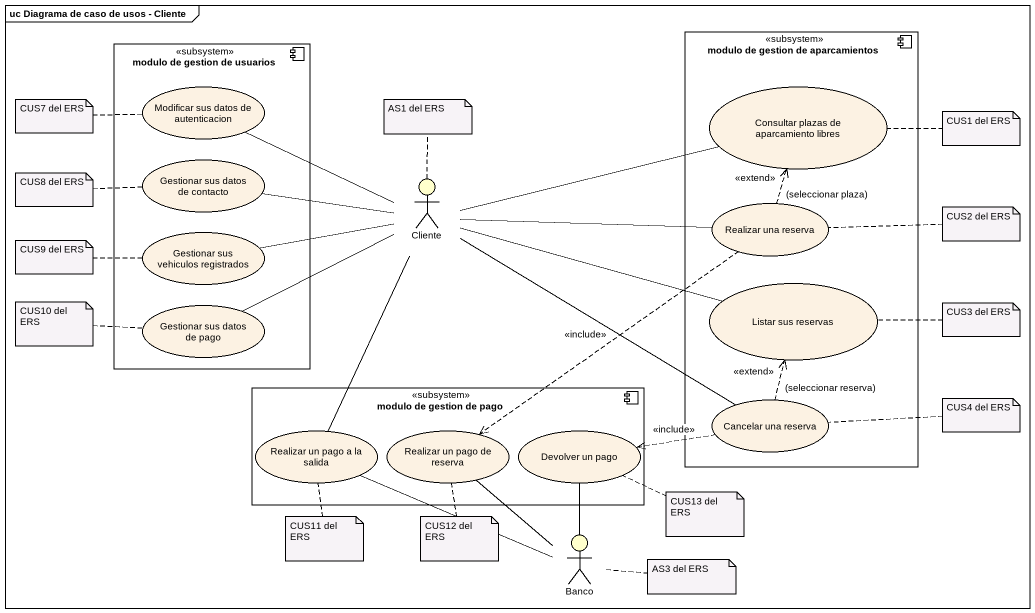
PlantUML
@startuml
mainframe uc Diagrama de caso de usos - Cliente
component "modulo de gestion de usuarios" as modulo_de_gestion_de <<subsystem>> {
  usecase "Modificar sus datos de autenticacion" as Modificar_sus_datos_de
  usecase "Gestionar sus datos de contacto" as Gestionar_sus_datos_de
  usecase "Gestionar sus vehiculos registrados" as Gestionar_sus_vehiculos
  usecase "Gestionar sus datos de pago" as Gestionar_sus_datos_de_pago
}
component "modulo de gestion de aparcamientos" as modulo_de_gestion_de_2 <<subsystem>> {
  usecase "Consultar plazas de aparcamiento libres" as Consultar_plazas_de
  usecase "Realizar una reserva" as Realizar_una_reserva
  usecase "Listar sus reservas" as Listar_sus_reservas
  usecase "Cancelar una reserva" as Cancelar_una_reserva
}
actor Cliente #FFFFCC
component "modulo de gestion de pago" as modulo_de_gestion_de_pago <<subsystem>> {
  usecase "Realizar un pago a la salida" as Realizar_un_pago_a_la_salida
  usecase "Realizar un pago de reserva" as Realizar_un_pago_de_reserva
  usecase "Devolver un pago" as Devolver_un_pago
}
actor Banco #FFFFCC
Cliente -left- Modificar_sus_datos_de
Cliente -right- Consultar_plazas_de
Cliente -left- Gestionar_sus_datos_de
Cliente -right- Realizar_una_reserva
Cliente -left- Gestionar_sus_vehiculos
Cliente -right- Listar_sus_reservas
Cliente -left- Gestionar_sus_datos_de_pago
Cliente -- Cancelar_una_reserva
Cliente -- Realizar_un_pago_a_la_salida
Realizar_una_reserva .up.> Consultar_plazas_de : <<extend>>\n(seleccionar plaza)
Realizar_una_reserva ..> Realizar_un_pago_de_reserva : <<include>>
Cancelar_una_reserva .up.> Listar_sus_reservas : <<extend>>\n(seleccionar reserva)
Cancelar_una_reserva .left.> Devolver_un_pago : <<include>>
Realizar_un_pago_a_la_salida -right- Banco
Realizar_un_pago_de_reserva -- Banco
Banco -up- Devolver_un_pago
note left of Modificar_sus_datos_de : CUS7 del ERS
note top of Cliente : AS1 del ERS
note right of Consultar_plazas_de : CUS1 del ERS
note left of Gestionar_sus_datos_de : CUS8 del ERS
note right of Realizar_una_reserva : CUS2 del ERS
note left of Gestionar_sus_vehiculos : CUS9 del ERS
note left of Gestionar_sus_datos_de_pago : CUS10 del ERS
note right of Listar_sus_reservas : CUS3 del ERS
note right of Cancelar_una_reserva : CUS4 del ERS
note bottom of Realizar_un_pago_a_la_salida : CUS11 del ERS
note bottom of Realizar_un_pago_de_reserva : CUS12 del ERS
note right of Devolver_un_pago : CUS13 del ERS
note right of Banco : AS3 del ERS
@enduml
